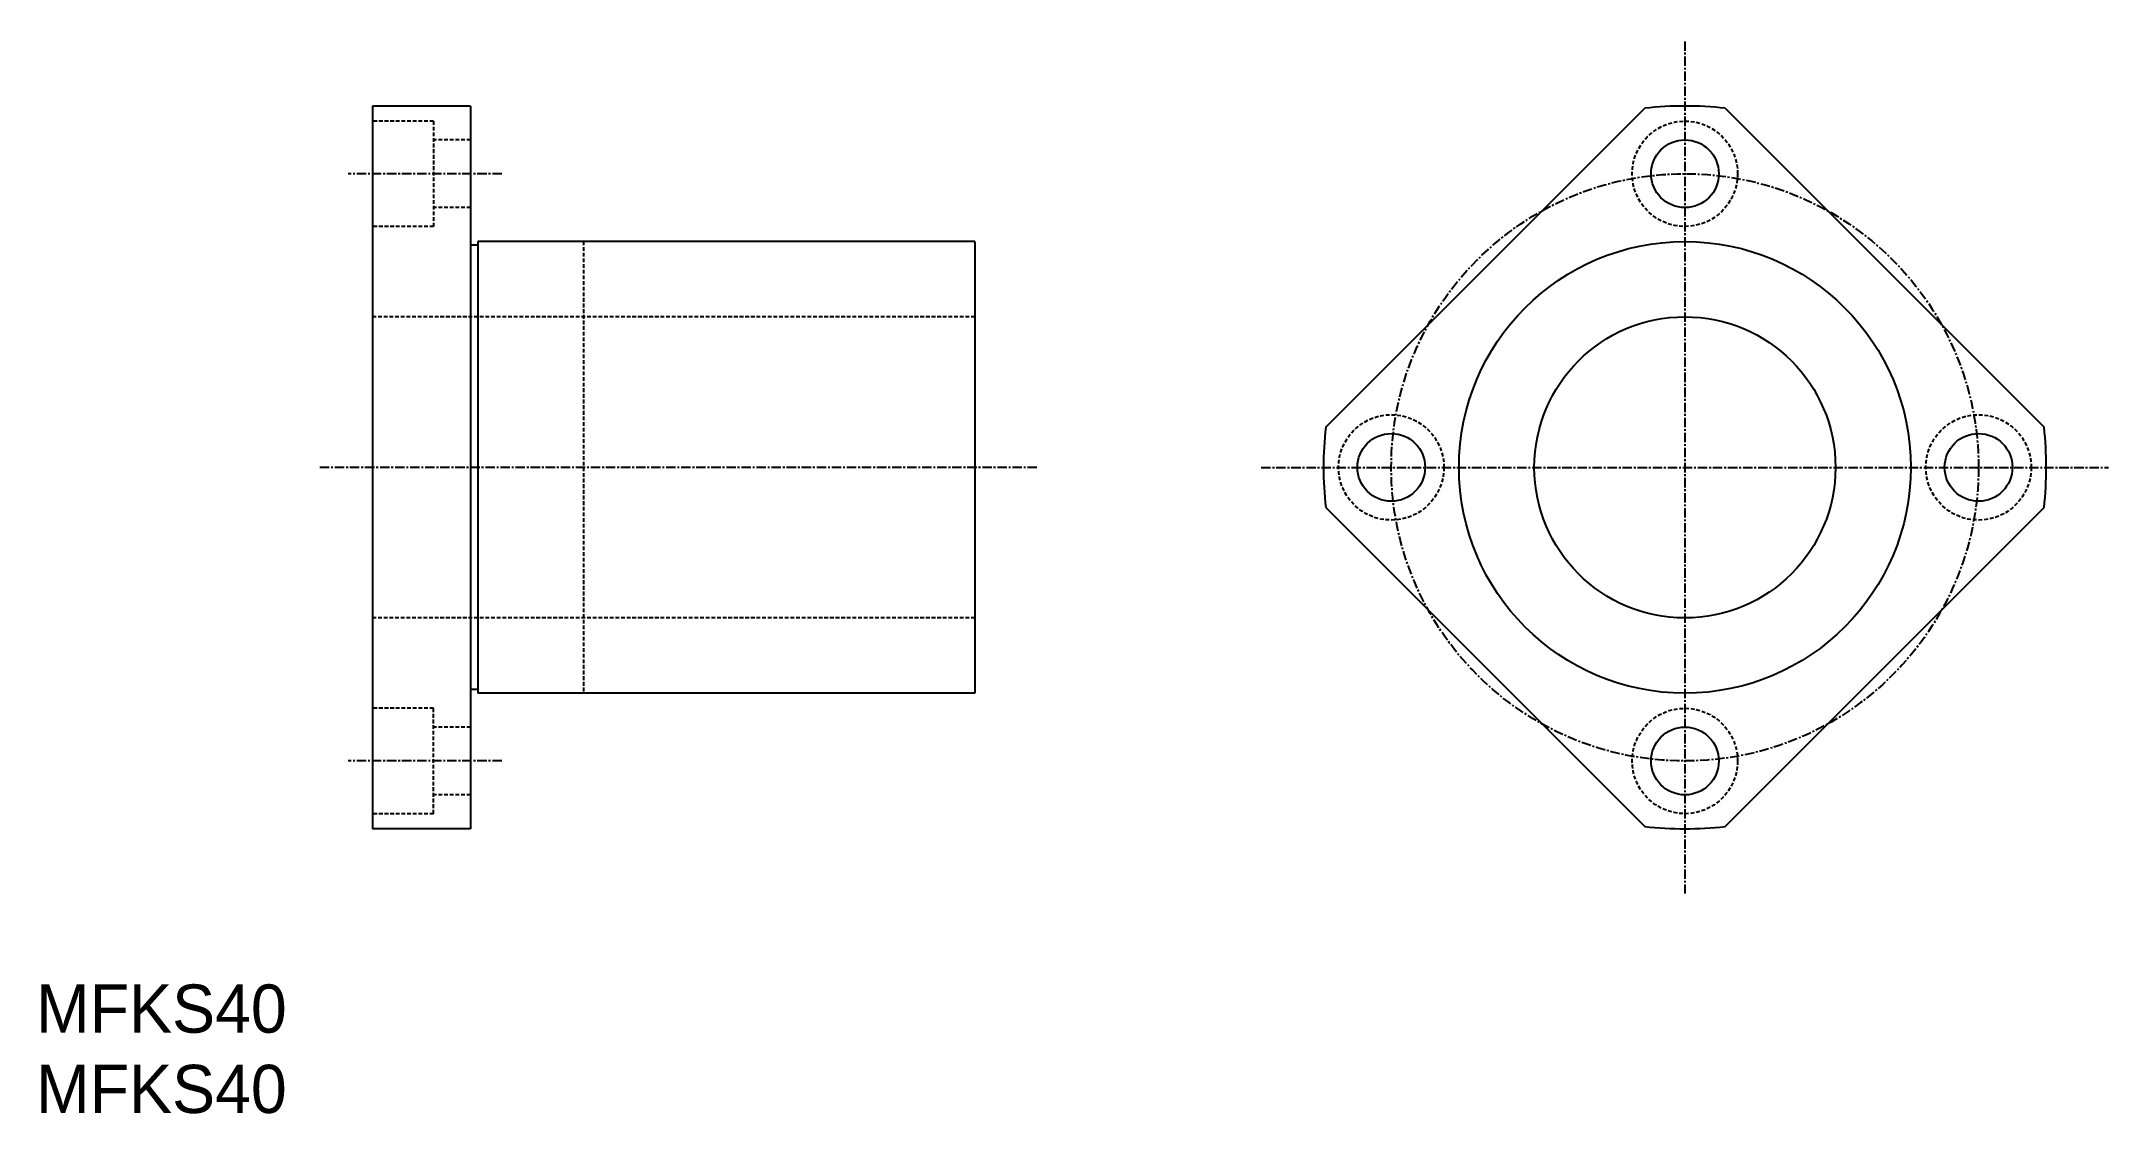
# Model space of a CAD drawing. Extents: x 72 to 347, y 9 to 151.
import ezdxf

# ---------------------------------------------------------------- set-up
doc = ezdxf.new("R2010")
doc.units = 0
doc.linetypes.add('CENTER', pattern=[2, 1.25, -0.25, 0.25, -0.25])
doc.linetypes.add('DASHED', pattern=[0.75, 0.5, -0.25])
doc.layers.get('0').update_dxf_attribs({"linetype": 'CONTINUOUS'})
doc.layers.add('CENTER', color=1, linetype='CENTER')

msp = doc.modelspace()

# ---------------------------------------------------------------- linework, layer by layer
at = {"color": 7, "linetype": 'CONTINUOUS'}
for p, q in [((116.45, 142.89), (116.45, 46.89)), ((129.45, 142.89), (116.45, 142.89)), ((129.45, 142.89), (129.45, 46.89)), ((243.05, 100.21), (285.42, 142.59)), ((296.08, 142.59), (338.46, 100.21)), ((130.45, 124.39), (129.45, 124.39)), ((130.45, 124.89), (130.45, 64.89)), ((196.45, 124.89), (130.45, 124.89)), ((196.45, 124.89), (196.45, 64.89)), ((243.05, 89.56), (285.42, 47.18)), ((296.08, 47.18), (338.46, 89.56)), ((130.45, 65.39), (129.45, 65.39)), ((196.45, 64.89), (130.45, 64.89)), ((129.45, 46.89), (116.45, 46.89))]:
    msp.add_line(p, q, dxfattribs=at)
at = {"color": 3, "linetype": 'DASHED'}
for p, q in [((124.55, 140.89), (116.45, 140.89)), ((124.55, 140.89), (124.55, 126.89)), ((129.45, 138.39), (124.55, 138.39)), ((129.45, 129.39), (124.55, 129.39)), ((124.55, 126.89), (116.45, 126.89)), ((144.45, 124.89), (144.45, 64.89)), ((196.45, 114.89), (116.45, 114.89)), ((196.45, 74.89), (116.45, 74.89)), ((124.55, 62.89), (116.45, 62.89)), ((124.55, 48.89), (124.55, 62.89)), ((129.45, 60.39), (124.55, 60.39)), ((129.45, 51.39), (124.55, 51.39)), ((124.55, 48.89), (116.45, 48.89))]:
    msp.add_line(p, q, dxfattribs=at)
for centre in [(290.75, 133.89), (251.75, 94.89), (329.75, 94.89), (290.75, 55.89)]:
    msp.add_circle(centre, 7, dxfattribs=at)
at = {"color": 7, "linetype": 'CONTINUOUS'}
for centre, radius in [((290.75, 133.89), 4.5), ((290.75, 94.89), 30), ((290.75, 94.89), 20), ((251.75, 94.89), 4.5), ((329.75, 94.89), 4.5), ((290.75, 55.89), 4.5)]:
    msp.add_circle(centre, radius, dxfattribs=at)
for start, end in [(83.6248, 96.3752), (173.6248, 186.3752), (353.6248, 6.3752), (263.6248, 276.3752)]:
    msp.add_arc((290.75, 94.89), 48, start, end, dxfattribs=at)
at = {"layer": 'CENTER', "color": 1, "linetype": 'CENTER'}
for p, q in [((290.75, 151.48), (290.75, 38.29)), ((133.61, 133.89), (113.21, 133.89)), ((204.69, 94.89), (109.28, 94.89)), ((234.47, 94.89), (347.03, 94.89)), ((133.61, 55.89), (113.21, 55.89))]:
    msp.add_line(p, q, dxfattribs=at)
msp.add_circle((290.75, 94.89), 39, dxfattribs=at)

# ---------------------------------------------------------------- texts
at = {"color": 7, "linetype": 'CONTINUOUS'}
for p in [(71.76, 19.8), (71.76, 9.13)]:
    msp.add_text('MFKS40', height=6.4, dxfattribs=at).set_placement(p)

doc.saveas('drawing.dxf')
